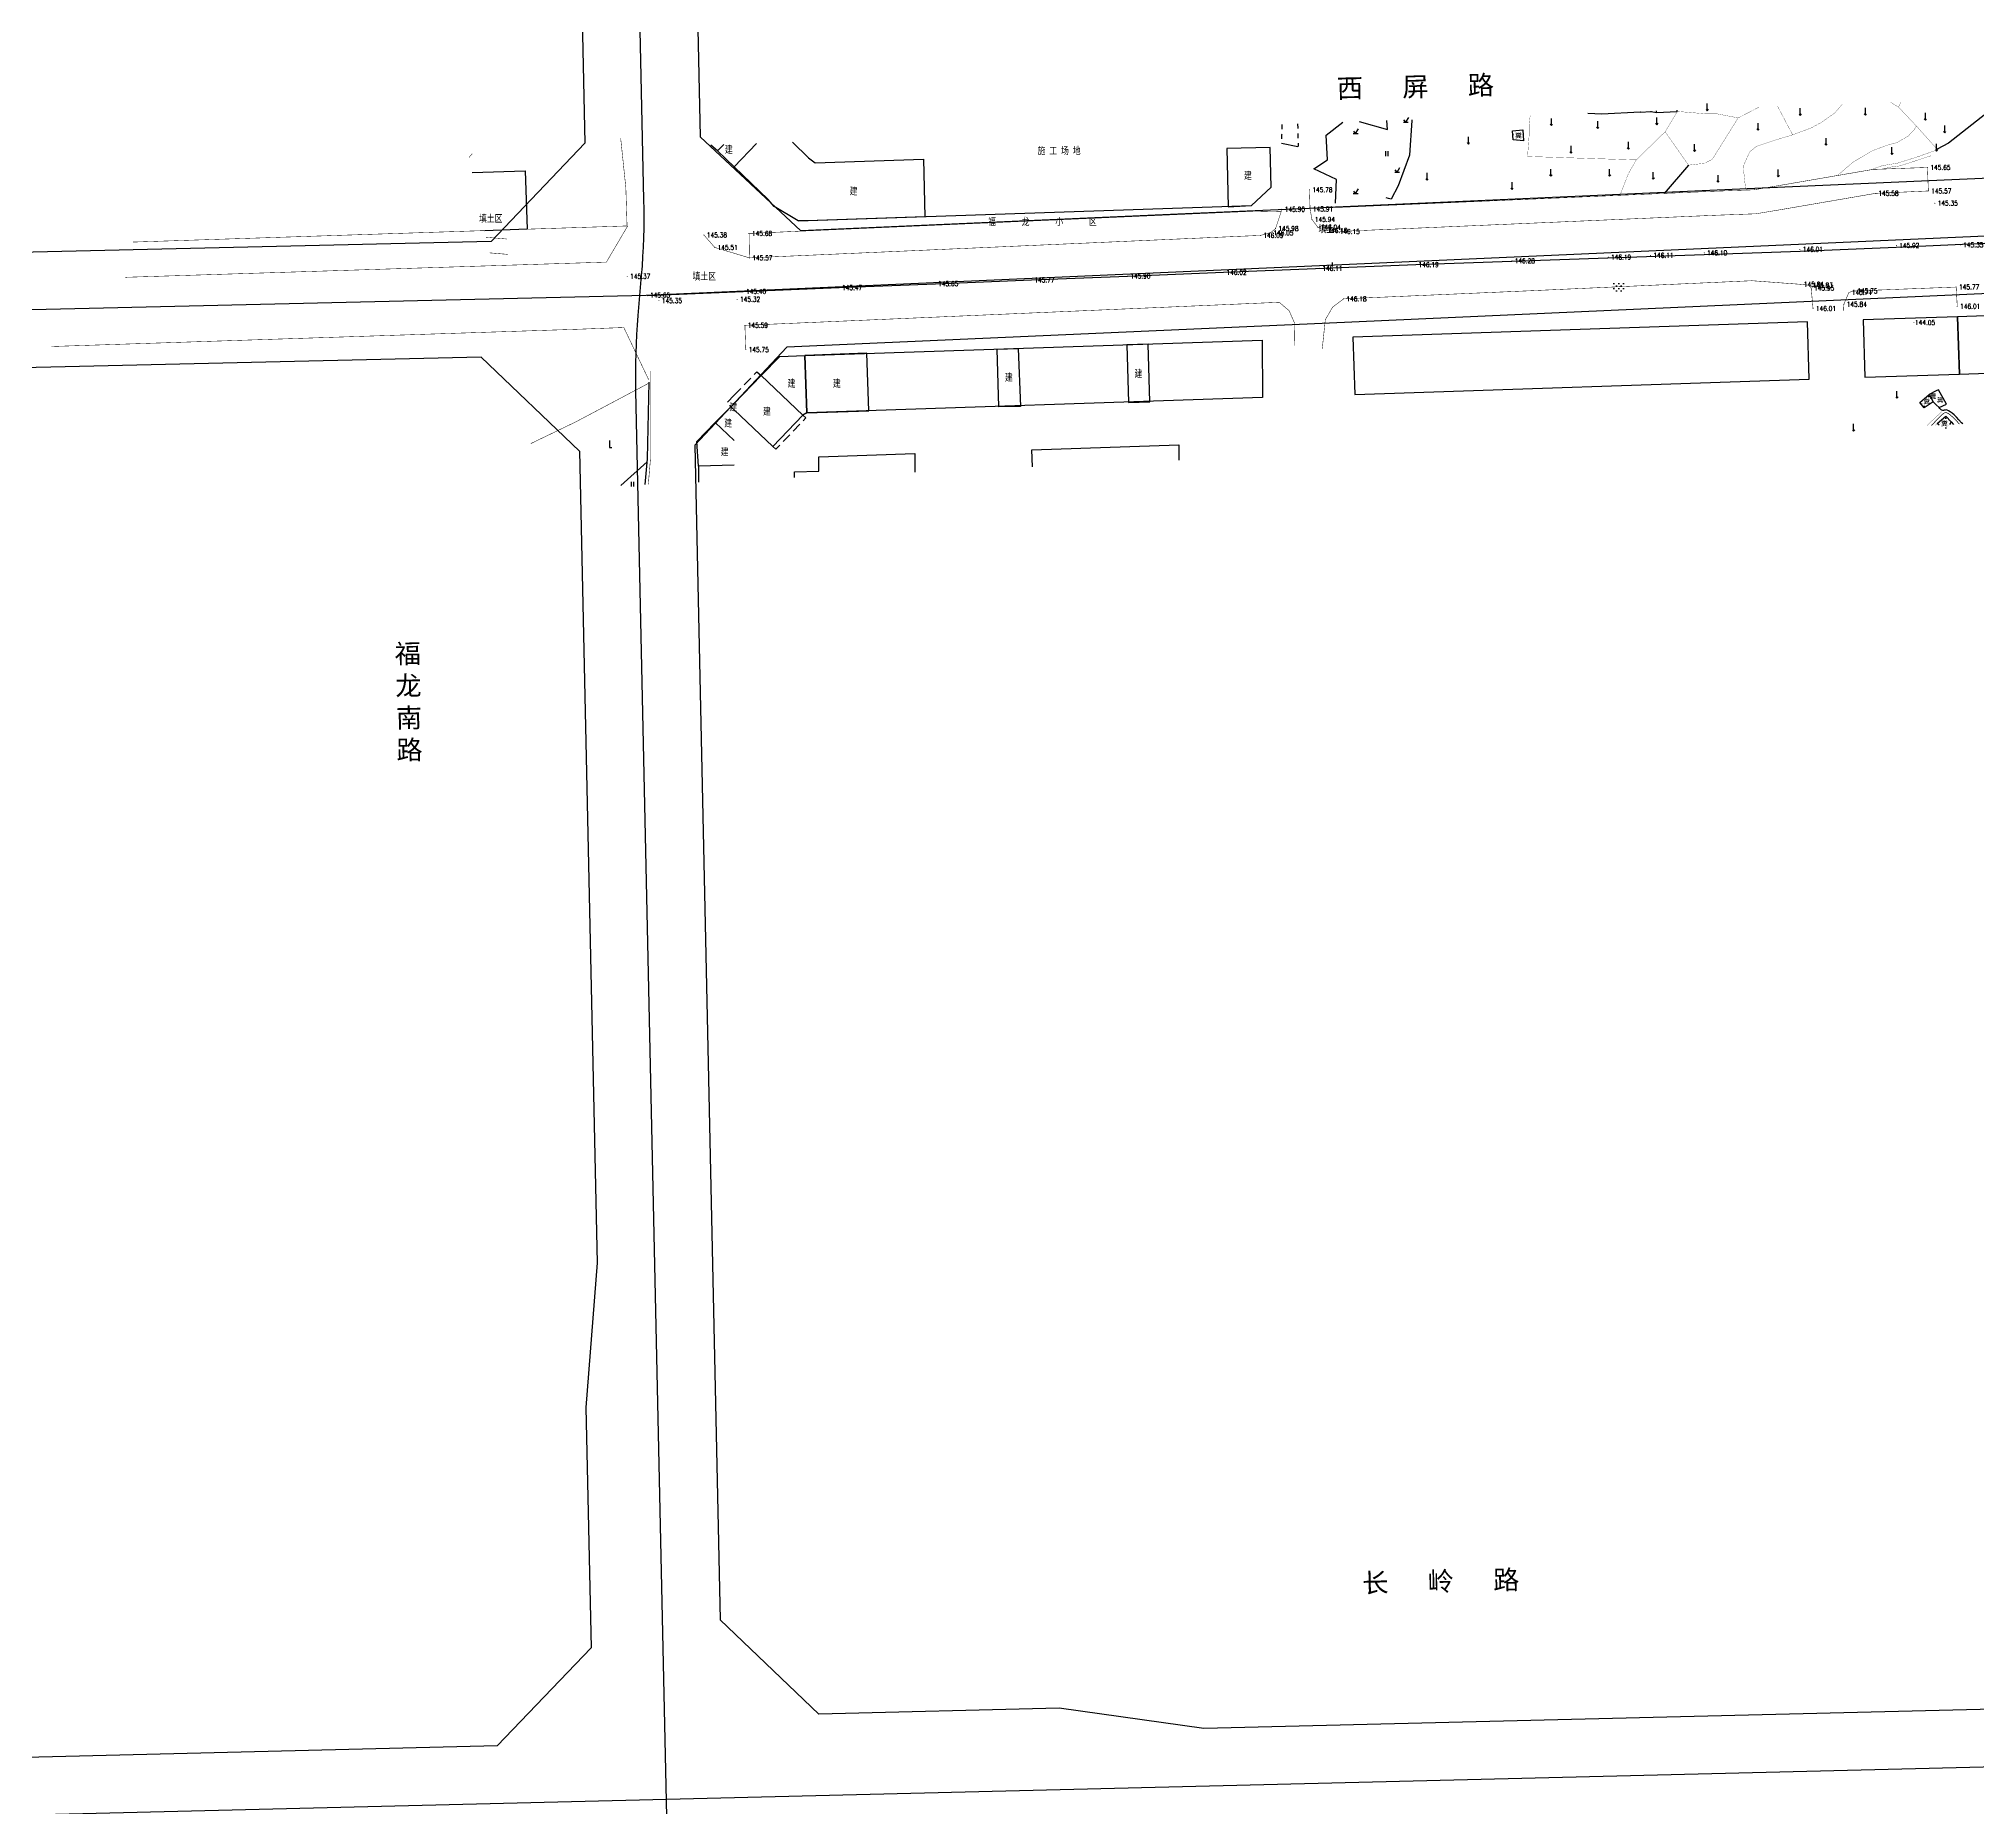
# Model space of a CAD drawing. Extents: x 529262 to 576451, y 2694391 to 2717535.
# Drawn here: x 565970.4 to 566373.6, y 2709066.7 to 2709434.5 of the extents above; entities that cross this region are included whole.
import ezdxf
from ezdxf.enums import TextEntityAlignment as Align
from ezdxf.xclip import XClip

# ---------------------------------------------------------------- set-up
doc = ezdxf.new("R2010")
doc.units = 0
doc.header["$XCLIPFRAME"] = 0
for name, pattern in [('X2', [10, 8, -2]), ('X5', [3, 2, -1]), ('X6', [2, 1, -1])]:
    doc.linetypes.add(name, pattern=pattern)
for name, color, linetype in [('DLDW', 8, 'Continuous'), ('DLSS', 4, 'Continuous'), ('DMTZ', 8, 'Continuous'), ('GCD', 8, 'Continuous'), ('JMD', 8, 'Continuous'), ('PP-COM', 7, 'Continuous'), ('RD-中线', 40, 'Continuous'), ('RD-红线', 7, 'Continuous'), ('RD-路名', 7, 'Continuous'), ('ZBTZ', 8, 'Continuous'), ('ZJ', 7, 'Continuous'), ('污水管径标注_W10-', 202, 'Continuous')]:
    doc.layers.add(name, color=color, linetype=linetype)
doc.layers.add('SXSS', color=5, linetype='Continuous', lineweight=0)
doc.styles.add('HZ', font='rs.shx', dxfattribs={"width": 0.8, "bigfont": 'hztxt.shx'})
doc.styles.add('宋体', font='', dxfattribs={"width": 0.75})
doc.styles.add('黑体', font='simhei.ttf')
doc.styles.get('宋体').set_extended_font_data('SimSun')
doc.linetypes.add('10421', pattern='A,2,[150,AAA.SHX,S=0.5,R=0,X=0,Y=0.5],1e-11', length=2)
doc.linetypes.add('1161', pattern='A,0,[149,AAA.SHX,S=0.15,R=0,X=0,Y=0],-1.6', length=1.6)
pattern_1 = [(0, (114.99765, 2.56804), (0.5, 0.5), [0, -1]), (0, (115.49765, 3.06804), (0.5, 0.5), [0, -1])]

# ---------------------------------------------------------------- blocks, each defined once
blk = doc.blocks.new('A$C19FD0107')
at = {"layer": 'RD-中线', "color": 8, "linetype": 'Continuous', "flags": 128}
for points in [[(-4888.51, 14283.61), (-4903.42, 14970.56, -0.026268), (-4902.93, 14986.3), (-4902.23, 14994.64, 0.026268), (-4901.75, 15010.38), (-4907.67, 15283.2)], [(-4490.73, 14139.44, 0), (-4490.29, 14139.42)], [(-3818.25, 14086.17, 0), (-3817.74, 14086.17)]]:
    blk.add_lwpolyline(points, format="xyb", dxfattribs=at)
for points in [[(-4572.92, 15005.07), (-4761.23, 14996.67), (-4901.32, 14990.5), (-5275.64, 14981.73)], [(-4566.71, 14685.78), (-4897.06, 14677.67), (-5269.82, 14668.53)]]:
    blk.add_lwpolyline(points, dxfattribs=at)
at = {"layer": 'RD-红线', "color": 8, "linetype": 'Continuous', "flags": 128}
for points in [[(-4918.59, 15233.25), (-4918.48, 15228.39), (-4914.01, 15022.17)], [(-4894.58, 15233.27), (-4894.48, 15228.67), (-4890.03, 15023.47)], [(-4607.57, 15015.54), (-4669.14, 15012.79)], [(-4669.14, 15012.79), (-4759.43, 15008.76)], [(-4759.43, 15008.76), (-4761.76, 15008.66), (-4789.12, 15007.45), (-4869.15, 15003.93)], [(-4933.53, 15001.74), (-5240.23, 14994.56), (-5243.23, 14994.49)], [(-4608.12, 14991.49), (-4760.69, 14984.68), (-4872.06, 14979.77)], [(-4935.61, 14977.69), (-5240.08, 14970.56), (-5243.08, 14970.49)], [(-4815.4, 14696.68), (-4865.38, 14695.46)], [(-4785.28, 14692.42), (-4815.4, 14696.68)], [(-4606.82, 14696.8), (-4785.28, 14692.42)]]:
    blk.add_lwpolyline(points, dxfattribs=at)
at = {"layer": 'RD-红线', "color": 8}
for points in [[(-4890.03, 15023.47), (-4869.15, 15003.93, 0.420772)], [(-4933.53, 15001.74), (-4914.01, 15022.17, 0.413709)], [(-4872.06, 14979.77), (-4891.17, 14959.36, 0.407685)], [(-4915.15, 14958.13), (-4935.61, 14977.69, 0.414718)], [(-4885.87, 14715.02), (-4865.38, 14695.46, 0.415044)], [(-4932.25, 14688.81), (-4912.75, 14709.24, 0.413385)]]:
    blk.add_lwpolyline(points, format="xyb", dxfattribs=at)
for points in [[(-4915.15, 14958.13), (-4911.48, 14789.29)], [(-4891.17, 14959.36), (-4885.87, 14715.02)], [(-4911.48, 14789.29), (-4913.83, 14759.23)], [(-4913.83, 14759.23), (-4912.75, 14709.24)], [(-4932.25, 14688.81), (-5237.88, 14681.32)]]:
    blk.add_lwpolyline(points, dxfattribs=at)
blk = doc.blocks.new('GC200')
at = {"linetype": 'Continuous', "const_width": 0.2, "flags": 128}
blk.add_lwpolyline([(-0.1, 0, 1), (0.1, 0, 1)], format="xyb", close=True, dxfattribs=at)
blk = doc.blocks.new('gc121')
at = {"color": 8}
for p, q in [((-0.5, -1), (-0.5, 1)), ((0.5, -1), (0.5, 1))]:
    blk.add_line(p, q, dxfattribs=at)
blk = doc.blocks.new('gc205')
for p, q in [((0, 3), (0, 0)), ((0, 0), (1, 0))]:
    blk.add_line(p, q)
blk = doc.blocks.new('gc123')
at = {"color": 8}
for p, q in [((-1, 0), (1, 0)), ((0, 0), (-0.8, 1)), ((0, 0), (1.2, 2))]:
    blk.add_line(p, q, dxfattribs=at)
blk = doc.blocks.new('gc120')
at = {"color": 8}
for p, q in [((-0.5, 0.6), (0, 0)), ((0, 0), (0, 3)), ((0, 0), (0.5, 0.6))]:
    blk.add_line(p, q, dxfattribs=at)

msp = doc.modelspace()

# ---------------------------------------------------------------- hatches: boundary and pattern name
at = {"layer": 'DLDW', "linetype": 'Continuous'}
h = msp.add_hatch(dxfattribs=at)
h.set_pattern_fill('1061', color=252, scale=0.5, style=0)
h.set_pattern_definition(pattern_1)
h.paths.add_polyline_path([(566279.197, 2709413.277), (566277.051, 2709413.476), (566276.911, 2709415.353), (566279.028, 2709415.57)])
h = msp.add_hatch(dxfattribs=at)
h.set_pattern_fill('1061', color=252, scale=0.5, style=0)
h.set_pattern_definition(pattern_1)
h.paths.add_polyline_path([(566297.993, 2709381.6), (566300.237, 2709381.626), (566300.043, 2709383.914), (566297.617, 2709383.532)])
h = msp.add_hatch(dxfattribs=at)
h.set_pattern_fill('1061', color=252, scale=0.5, style=0)
h.set_pattern_definition(pattern_1)
h.paths.add_polyline_path([(566364.385, 2709358.961), (566362.508, 2709357.717), (566361.64, 2709358.812), (566363.537, 2709360.519)])
h = msp.add_hatch(dxfattribs=at)
h.set_pattern_fill('1061', color=252, scale=0.5, style=0)
h.set_pattern_definition(pattern_1)
h.paths.add_polyline_path([(566367.025, 2709356.007), (566368.122, 2709354.783), (566367.087, 2709353.085), (566365.235, 2709354.445)])

# ---------------------------------------------------------------- linework, layer by layer
at = {"color": 8, "linetype": 'Continuous', "elevation": 145.382, "flags": 128}
msp.add_lwpolyline([(566128.296, 2709396.592), (566222.638, 2709399.794)], dxfattribs=at)
at = {"layer": 'DLDW', "color": 252, "linetype": 'Continuous', "flags": 128}
for points, elevation in [([(566303.396, 2709419.363), (566303.427, 2709419.249), (566305.742, 2709419.347), (566305.736, 2709419.447)], 146.709), ([(566364.998, 2709361.245), (566363.537, 2709360.519), (566364.385, 2709358.961), (566364.998, 2709358.375)], 144.433), ([(566364.998, 2709358.375), (566365.613, 2709357.788), (566367.173, 2709358.467), (566365.48, 2709361.485), (566364.998, 2709361.245)], 144.433), ([(566365.649, 2709354.141), (566365.235, 2709354.445), (566367.025, 2709356.007), (566368.122, 2709354.783), (566367.791, 2709354.239)], 144.282)]:
    msp.add_lwpolyline(points, dxfattribs=dict(at, elevation=elevation))
for points, elevation in [([(566279.197, 2709413.277), (566277.051, 2709413.476), (566276.911, 2709415.353), (566279.028, 2709415.57)], 147.06), ([(566364.385, 2709358.961), (566362.508, 2709357.717), (566361.64, 2709358.812), (566363.537, 2709360.519)], 144.433)]:
    msp.add_lwpolyline(points, close=True, dxfattribs=dict(at, elevation=elevation))
at = {"layer": 'DLSS', "linetype": 'X6', "flags": 128}
for points in [[(566228.953, 2709416.667, -0.000594), (566228.823, 2709412.767)], [(566228.953, 2709416.667, -0.000594), (566228.823, 2709412.767)], [(566232.202, 2709416.784, 0.0002708), (566232.304, 2709412.048)], [(566232.202, 2709416.784, 0.0002708), (566232.304, 2709412.048)]]:
    msp.add_lwpolyline(points, format="xyb", dxfattribs=at)
at = {"layer": 'DLSS', "linetype": 'X2', "const_width": 0.1}
for points in [[(566092.726, 2709395.69), (566092.481, 2709403.489), (566091.406, 2709413.804)], [(566067.668, 2709392.84), (566063.424, 2709393.194)], [(566097.155, 2709341.801), (566097.597, 2709347.055), (566097.607, 2709365.367)]]:
    msp.add_lwpolyline(points, dxfattribs=at)
at = {"layer": 'DLSS', "linetype": 'Continuous', "const_width": 0.1}
for points in [[(566060.525, 2709410.567), (566059.846, 2709409.778)], [(566067.868, 2709389.645), (566064.122, 2709389.958)]]:
    msp.add_lwpolyline(points, dxfattribs=at)
at = {"layer": 'DLSS', "linetype": 'Continuous', "flags": 128}
msp.add_lwpolyline([(566234.662, 2709403.067, 0.1, 0.1, 0), (566234.789, 2709399.075, 0.1, 0.1, 0), (566235.189, 2709396.907, 0.1, 0.1, 0), (566236.414, 2709395.271, 0.1, 0.1, 0), (566237.799, 2709394.619, 0.1, 0.1, 0), (566240.361, 2709394.381, 0.1, 0.1, 0), (566318.486, 2709397.749, 0.1, 0.1, 0), (566327.552, 2709398.084, 0.1, 0.1, 0), (566332.205, 2709398.858, 0.1, 0.1, 0), (566352.405, 2709402.329, 0.1, 0.1, 0), (566363.397, 2709402.831, 0.1, 0.1, 0), (566363.2, 2709407.716, 0, 0, 0)], format="xyseb", dxfattribs=at)
at = {"layer": 'DLSS', "linetype": 'Continuous', "const_width": 0.1, "flags": 128}
for points in [[(566235.118, 2709399.161), (566237.659, 2709399.328), (566238.86, 2709399.353), (566240.485, 2709399.391), (566318.286, 2709402.745), (566327.047, 2709403.069), (566331.371, 2709403.788), (566351.865, 2709407.31), (566363.2, 2709407.716)], [(566092.872, 2709395.559), (566088.435, 2709388.033), (565988.374, 2709384.869)], [(566092.872, 2709395.559), (565990.003, 2709392.198)], [(566097.221, 2709363.588), (566092.057, 2709374.427), (566082.934, 2709374.083), (565972.983, 2709370.477)]]:
    msp.add_lwpolyline(points, dxfattribs=at)
for points, elevation in [([(566228.778, 2709398.515), (566223.461, 2709398.629), (566117.917, 2709393.987)], 24.628), ([(566228.945, 2709399.017), (566227.612, 2709395.006), (566226.554, 2709394.115), (566224.478, 2709393.587), (566118.14, 2709388.91)], 24.628), ([(566118.114, 2709393.993), (566118.19, 2709388.91), (566110.961, 2709391.089), (566108.722, 2709393.67)], 24.628), ([(566339.403, 2709378.383), (566339.023, 2709382.615), (566338.733, 2709383.208), (566336.883, 2709383.405), (566326.696, 2709384.161), (566281.611, 2709382.118), (566241.754, 2709380.389), (566239.497, 2709378.682), (566237.961, 2709376.057), (566237.331, 2709370.021)], 24.628), ([(566369.404, 2709378.841), (566369.182, 2709382.845), (566348.032, 2709382.025), (566346.883, 2709381.743), (566345.8, 2709379.253), (566345.782, 2709377.955)], 24.628), ([(566231.491, 2709370.666), (566231.557, 2709375.358), (566230.433, 2709377.935), (566228.373, 2709379.674), (566117.192, 2709374.882)], 146.184), ([(566117.242, 2709374.882), (566117.424, 2709369.819)], 24.628)]:
    msp.add_lwpolyline(points, dxfattribs=dict(at, elevation=elevation))
at = {"layer": 'DMTZ', "linetype": '10421'}
msp.add_line((566091.432, 2709341.538), (566096.922, 2709346.459), dxfattribs=at)
at = {"layer": 'DMTZ', "linetype": '10421', "elevation": 144.199, "flags": 128}
msp.add_lwpolyline([(566379.548, 2709422.12), (566378.491, 2709421.47), (566375.365, 2709418.897), (566367.585, 2709412.748)], dxfattribs=at)
at = {"layer": 'DMTZ', "linetype": '10421', "flags": 128}
msp.add_lwpolyline([(566367.585, 2709412.748), (566365.197, 2709411.536)], dxfattribs=at)
at = {"layer": 'DMTZ', "linetype": '10421'}
for points in [[(566313.51, 2709408.195), (566308.43, 2709402.32)], [(566096.528, 2709341.773), (566096.975, 2709347.088), (566097.328, 2709363.038)]]:
    msp.add_lwpolyline(points, dxfattribs=at)
at = {"layer": 'JMD', "linetype": 'Continuous', "flags": 128}
for points in [[(566112.847, 2709412.462), (566111.578, 2709411.141), (566110.189, 2709412.366)], [(566114.998, 2709407.895), (566114.981, 2709407.878), (566111.578, 2709411.141), (566112.847, 2709412.462)], [(566114.998, 2709345.796), (566107.58, 2709345.584), (566107.23, 2709350.699), (566111.033, 2709354.648), (566114.998, 2709350.905)], [(566114.998, 2709345.796), (566107.58, 2709345.584), (566107.565, 2709342.28)]]:
    msp.add_lwpolyline(points, dxfattribs=at)
for points, elevation in [([(566127.113, 2709412.979), (566130.473, 2709409.718), (566131.833, 2709408.646), (566154.411, 2709409.443), (566154.683, 2709397.471), (566132.255, 2709396.679), (566128.296, 2709396.592), (566123.323, 2709399.609), (566122.097, 2709401.055), (566114.981, 2709407.878), (566119.641, 2709412.708)], 145.382), ([(566130.148, 2709356.649), (566129.319, 2709356.181), (566120.604, 2709364.42), (566124.495, 2709368.402), (566129.702, 2709368.597)], 145.693), ([(566114.998, 2709358.639), (566120.604, 2709364.42), (566129.319, 2709356.181), (566123.072, 2709349.698), (566114.998, 2709357.301)], 145.559), ([(566114.998, 2709358.639), (566114.32, 2709357.939), (566114.998, 2709357.301)], 145.559), ([(566114.998, 2709350.905), (566111.033, 2709354.648), (566114.32, 2709357.939), (566114.32, 2709357.939)], 147.503), ([(566127.593, 2709343.2), (566127.589, 2709344.394), (566132.622, 2709344.58), (566132.603, 2709347.534), (566152.578, 2709348.222), (566152.589, 2709344.349)], 146.2), ([(566177.057, 2709345.474), (566176.94, 2709348.98), (566207.497, 2709349.997), (566207.503, 2709346.873)], 146.935), ([(566177.057, 2709345.474), (566176.94, 2709348.98), (566207.497, 2709349.997), (566207.503, 2709346.873)], 146.935)]:
    msp.add_lwpolyline(points, dxfattribs=dict(at, elevation=elevation))
for points, elevation in [([(566217.78, 2709399.547), (566222.638, 2709399.794), (566226.669, 2709403.65), (566226.476, 2709411.862), (566217.495, 2709411.651)], 146.38), ([(566217.78, 2709399.547), (566222.638, 2709399.794), (566226.669, 2709403.65), (566226.476, 2709411.862), (566217.495, 2709411.651)], 146.38), ([(566243.694, 2709372.426), (566244.097, 2709360.496), (566338.631, 2709363.688), (566338.228, 2709375.618)], 145.693), ([(566349.809, 2709376.008), (566350.212, 2709364.079), (566369.883, 2709364.743), (566369.48, 2709376.673)], 145.693), ([(566369.48, 2709376.673), (566369.883, 2709364.743), (566389.555, 2709365.407), (566389.152, 2709377.337)], 145.693), ([(566129.702, 2709368.597), (566224.801, 2709371.788), (566224.925, 2709359.849), (566130.148, 2709356.649)], 145.693), ([(566197.058, 2709358.833), (566201.486, 2709358.957), (566201.116, 2709370.989), (566196.688, 2709370.852)], 146.536), ([(566197.058, 2709358.833), (566201.486, 2709358.957), (566201.116, 2709370.989), (566196.688, 2709370.852)], 146.536), ([(566143.014, 2709357.129), (566142.597, 2709369.078), (566129.702, 2709368.597), (566130.148, 2709356.649)], 145.693), ([(566174.547, 2709358.03), (566170.055, 2709357.957), (566169.709, 2709369.901), (566174.095, 2709370.082)], 145.996)]:
    msp.add_lwpolyline(points, close=True, dxfattribs=dict(at, elevation=elevation))
at = {"layer": 'JMD', "linetype": 'Continuous'}
for points in [[(566060.522, 2709406.645), (566071.562, 2709407.01), (566071.964, 2709394.859), (566063.128, 2709394.567)], [(566114.998, 2709407.863), (566114.981, 2709407.878), (566114.998, 2709407.895)]]:
    msp.add_lwpolyline(points, dxfattribs=at)
at = {"layer": 'JMD', "linetype": 'X5', "flags": 128}
for points, elevation in [([(566114.998, 2709360.323), (566119.743, 2709365.216), (566120.604, 2709364.42)], -849.585), ([(566114.998, 2709360.323), (566113.477, 2709358.756), (566114.32, 2709357.939)], -849.585), ([(566123.072, 2709349.698), (566123.663, 2709349.129), (566129.923, 2709355.626), (566129.319, 2709356.181)], -848.6)]:
    msp.add_lwpolyline(points, dxfattribs=dict(at, elevation=elevation))
at = {"layer": 'SXSS', "color": 8, "linetype": 'Continuous', "const_width": 0.15, "flags": 128}
for points in [[(566364.998, 2709355.051), (566364.743, 2709354.78), (566364.481, 2709354.511), (566364.211, 2709354.245), (566364.024, 2709354.066)], [(566369.86, 2709354.334), (566369.717, 2709354.492), (566369.499, 2709354.729), (566369.29, 2709354.952), (566369.089, 2709355.161), (566368.897, 2709355.356), (566368.714, 2709355.538), (566368.541, 2709355.705), (566368.379, 2709355.858), (566368.229, 2709355.996), (566368.091, 2709356.119), (566367.965, 2709356.228), (566367.85, 2709356.322), (566367.747, 2709356.401), (566367.656, 2709356.465), (566367.571, 2709356.519), (566367.487, 2709356.566), (566367.404, 2709356.608), (566367.322, 2709356.644), (566367.241, 2709356.673), (566367.161, 2709356.697), (566367.082, 2709356.714), (566367.005, 2709356.725), (566366.923, 2709356.724), (566366.832, 2709356.703), (566366.731, 2709356.663), (566366.622, 2709356.603), (566366.504, 2709356.524), (566366.376, 2709356.426), (566366.239, 2709356.309), (566366.093, 2709356.172), (566365.944, 2709356.027), (566365.799, 2709355.883), (566365.657, 2709355.74), (566365.518, 2709355.599), (566365.383, 2709355.46), (566365.251, 2709355.322), (566365.123, 2709355.186), (566364.998, 2709355.051)]]:
    msp.add_lwpolyline(points, dxfattribs=at)
at = {"layer": 'ZBTZ', "linetype": '1161', "flags": 128}
for points, elevation in [([(566303.412, 2709419.305), (566303.427, 2709419.249), (566295.505, 2709418.787), (566292.582, 2709418.971)], 146.68), ([(566305.742, 2709419.347), (566306.864, 2709419.179), (566306.882, 2709419.489)], 146.709), ([(566306.864, 2709419.179), (566311.175, 2709419.373), (566311.131, 2709419.643)], 146.709), ([(566245.029, 2709417.249), (566250.873, 2709415.586), (566250.774, 2709417.457)], 147.794), ([(566255.958, 2709417.645), (566255.99, 2709417.474), (566255.495, 2709410.297), (566253.114, 2709403.909), (566251.642, 2709401.128), (566251.088, 2709401.267), (566250.643, 2709401.406)], 147.06)]:
    msp.add_lwpolyline(points, dxfattribs=dict(at, elevation=elevation))
at = {"layer": 'ZBTZ', "linetype": 'Continuous', "const_width": 0.05, "flags": 128}
for points, elevation in [([(566299.282, 2709401.926), (566299.304, 2709402.076), (566300.999, 2709406.423), (566302.637, 2709409.28), (566308.643, 2709415.139), (566311.175, 2709419.373), (566308.643, 2709415.139), (566313.51, 2709408.195)], 146.745), ([(566325.396, 2709403.008), (566325.394, 2709403.14), (566324.96, 2709407.151), (566325.044, 2709408.339), (566326.262, 2709410.999), (566327.647, 2709412.106), (566331.612, 2709413.424), (566334.006, 2709414.151), (566335.108, 2709414.489), (566339.028, 2709415.936), (566341.147, 2709417.091), (566343.913, 2709419.044), (566345.511, 2709420.888)], 146.19), ([(566335.155, 2709414.506), (566332.061, 2709420.401)], 146.19), ([(566357.651, 2709421.327), (566357.187, 2709420.258)], 144.199), ([(566280.616, 2709418.538), (566280.561, 2709418.414), (566280.358, 2709416.539), (566280.389, 2709414.867), (566280.032, 2709410.001)], 146.68), ([(566344.448, 2709406.035), (566345.137, 2709406.595), (566346.364, 2709407.665), (566347.692, 2709408.783), (566351.703, 2709411.18), (566355.048, 2709412.42), (566356.823, 2709412.88), (566359.157, 2709414.198), (566360.494, 2709415.625), (566360.89, 2709416.347)], 145.819), ([(566351.363, 2709407.223), (566353.811, 2709408.093), (566356.978, 2709408.61), (566361.425, 2709410.021), (566364.998, 2709411.307)], 145.546), ([(566302.637, 2709409.28), (566280.032, 2709410.001)], 146.745), ([(566363.095, 2709354.023), (566364.998, 2709355.822)], 144.952), ([(566364.998, 2709355.822), (566366.19, 2709356.948)], 144.952)]:
    msp.add_lwpolyline(points, dxfattribs=dict(at, elevation=elevation))
for points in [[(566323.839, 2709418.027), (566319.341, 2709418.887), (566317.361, 2709418.849), (566311.175, 2709419.373)], [(566328.175, 2709420.26), (566323.839, 2709418.027), (566318.454, 2709409.419), (566316.847, 2709408.58), (566313.51, 2709408.195)], [(566364.998, 2709411.758), (566360.89, 2709416.347), (566357.187, 2709420.258), (566355.579, 2709421.252)], [(566364.998, 2709411.758), (566365.197, 2709411.536), (566364.998, 2709411.307)], [(566353.86, 2709407.381), (566355.49, 2709407.782), (566357.374, 2709408.029), (566359.223, 2709408.605), (566363.932, 2709410.142)], [(566364.855, 2709354.104), (566364.998, 2709354.232)], [(566364.998, 2709354.232), (566365.235, 2709354.445)]]:
    msp.add_lwpolyline(points, dxfattribs=at)
at = {"layer": 'ZBTZ', "linetype": '1161', "flags": 128}
for points in [[(566240.055, 2709400.302), (566240.266, 2709405.193), (566235.577, 2709407.463), (566238.418, 2709409.328), (566238.145, 2709414.466), (566241.584, 2709417.124)], [(566228.823, 2709412.767), (566232.254, 2709412.048)], [(566228.823, 2709412.767), (566232.254, 2709412.048)], [(566239.564, 2709387.271), (566239.472, 2709387.295), (566239.487, 2709387.919)], [(566368.122, 2709354.783), (566368.621, 2709354.277)]]:
    msp.add_lwpolyline(points, dxfattribs=at)
at = {"layer": 'ZBTZ', "linetype": 'Continuous', "const_width": 0.1}
msp.add_lwpolyline([(566097.324, 2709362.885), (566082.077, 2709354.806), (566072.683, 2709350.276)], dxfattribs=at)
at = {"layer": 'ZBTZ', "linetype": 'Continuous', "elevation": 143.746, "flags": 128}
msp.add_lwpolyline([(566370.534, 2709354.365), (566370.277, 2709354.637), (566369.74, 2709355.218), (566369.221, 2709355.767), (566368.747, 2709356.233), (566368.32, 2709356.615), (566367.939, 2709356.913), (566367.605, 2709357.127), (566367.317, 2709357.257), (566367.075, 2709357.304), (566366.879, 2709357.266), (566366.709, 2709357.205), (566366.542, 2709357.179), (566366.378, 2709357.19), (566366.218, 2709357.237), (566366.062, 2709357.321), (566365.909, 2709357.44), (566365.759, 2709357.596), (566365.613, 2709357.788)], dxfattribs=at)
at = {"layer": '污水管径标注_W10-'}
msp.add_lwpolyline([(566096.905, 2709381.109), (566116.889, 2709381.912), (566136.872, 2709382.716), (566156.856, 2709383.519), (566176.841, 2709384.323), (566196.824, 2709385.118), (566216.808, 2709385.914), (566256.775, 2709387.505), (566276.765, 2709388.197), (566296.753, 2709388.89), (566316.741, 2709389.582), (566336.728, 2709390.274), (566356.709, 2709391.162), (566376.689, 2709392.049)], dxfattribs=at)

# ---------------------------------------------------------------- block references
at = {"layer": 'GCD', "linetype": 'Continuous'}
ref = msp.add_blockref('GC200', (566363.2, 2709407.716, 145.651), dxfattribs=dict(at, xscale=0.5, yscale=0.5, zscale=0.5))
ref.add_attrib('height', '145.65', dxfattribs={"linetype": 'Continuous', "height": 1, "style": 'HZ', "width": 0.8}).set_placement((566363.8, 2709407.716, 145.651), align=Align.MIDDLE_LEFT)
ref = msp.add_blockref('GC200', (566234.662, 2709403.067, 145.779), dxfattribs=dict(at, xscale=0.5, yscale=0.5, zscale=0.5))
ref.add_attrib('height', '145.78', dxfattribs={"linetype": 'Continuous', "height": 1, "style": 'HZ', "width": 0.8}).set_placement((566235.262, 2709403.067, 145.779), align=Align.MIDDLE_LEFT)
ref = msp.add_blockref('GC200', (566352.405, 2709402.329, 145.578), dxfattribs=dict(at, xscale=0.5, yscale=0.5, zscale=0.5))
ref.add_attrib('height', '145.58', dxfattribs={"linetype": 'Continuous', "height": 1, "style": 'HZ', "width": 0.8}).set_placement((566353.005, 2709402.329, 145.578), align=Align.MIDDLE_LEFT)
ref = msp.add_blockref('GC200', (566363.397, 2709402.831, 145.567), dxfattribs=dict(at, xscale=0.5, yscale=0.5, zscale=0.5))
ref.add_attrib('height', '145.57', dxfattribs={"linetype": 'Continuous', "height": 1, "style": 'HZ', "width": 0.8}).set_placement((566363.997, 2709402.831, 145.567), align=Align.MIDDLE_LEFT)
ref = msp.add_blockref('GC200', (566228.945, 2709399.017, 145.903), dxfattribs=dict(at, xscale=0.5, yscale=0.5, zscale=0.5))
ref.add_attrib('height', '145.90', dxfattribs={"linetype": 'Continuous', "height": 1, "style": 'HZ', "width": 0.8}).set_placement((566229.545, 2709399.017, 145.903), align=Align.MIDDLE_LEFT)
ref = msp.add_blockref('GC200', (566234.789, 2709399.075, 145.91), dxfattribs=dict(at, xscale=0.5, yscale=0.5, zscale=0.5))
ref.add_attrib('height', '145.91', dxfattribs={"linetype": 'Continuous', "height": 1, "style": 'HZ', "width": 0.8}).set_placement((566235.389, 2709399.075, 145.91), align=Align.MIDDLE_LEFT)
ref = msp.add_blockref('GC200', (566364.738, 2709400.283, 145.354), dxfattribs=dict(at, xscale=0.5, yscale=0.5, zscale=0.5))
ref.add_attrib('height', '145.35', dxfattribs={"linetype": 'Continuous', "height": 1, "style": 'HZ', "width": 0.8}).set_placement((566365.338, 2709400.283, 145.354), align=Align.MIDDLE_LEFT)
ref = msp.add_blockref('GC200', (566226.554, 2709394.115, 146.053), dxfattribs=dict(at, xscale=0.5, yscale=0.5, zscale=0.5))
ref.add_attrib('height', '146.05', dxfattribs={"linetype": 'Continuous', "height": 1, "style": 'HZ', "width": 0.8}).set_placement((566227.154, 2709394.115, 146.053), align=Align.MIDDLE_LEFT)
ref = msp.add_blockref('GC200', (566227.612, 2709395.006, 145.981), dxfattribs=dict(at, xscale=0.5, yscale=0.5, zscale=0.5))
ref.add_attrib('height', '145.98', dxfattribs={"linetype": 'Continuous', "height": 1, "style": 'HZ', "width": 0.8}).set_placement((566228.212, 2709395.006, 145.981), align=Align.MIDDLE_LEFT)
ref = msp.add_blockref('GC200', (566235.189, 2709396.907, 145.941), dxfattribs=dict(at, xscale=0.5, yscale=0.5, zscale=0.5))
ref.add_attrib('height', '145.94', dxfattribs={"linetype": 'Continuous', "height": 1, "style": 'HZ', "width": 0.8}).set_placement((566235.789, 2709396.907, 145.941), align=Align.MIDDLE_LEFT)
ref = msp.add_blockref('GC200', (566236.414, 2709395.271, 146.043), dxfattribs=dict(at, xscale=0.5, yscale=0.5, zscale=0.5))
ref.add_attrib('height', '146.04', dxfattribs={"linetype": 'Continuous', "height": 1, "style": 'HZ', "width": 0.8}).set_placement((566237.014, 2709395.271, 146.043), align=Align.MIDDLE_LEFT)
ref = msp.add_blockref('GC200', (566237.799, 2709394.619, 146.101), dxfattribs=dict(at, xscale=0.5, yscale=0.5, zscale=0.5))
ref.add_attrib('height', '146.10', dxfattribs={"linetype": 'Continuous', "height": 1, "style": 'HZ', "width": 0.8}).set_placement((566238.399, 2709394.619, 146.101), align=Align.MIDDLE_LEFT)
ref = msp.add_blockref('GC200', (566240.361, 2709394.381, 146.148), dxfattribs=dict(at, xscale=0.5, yscale=0.5, zscale=0.5))
ref.add_attrib('height', '146.15', dxfattribs={"linetype": 'Continuous', "height": 1, "style": 'HZ', "width": 0.8}).set_placement((566240.961, 2709394.381, 146.148), align=Align.MIDDLE_LEFT)
ref = msp.add_blockref('GC200', (566108.722, 2709393.67, 145.383), dxfattribs=dict(at, xscale=0.5, yscale=0.5, zscale=0.5))
ref.add_attrib('height', '145.38', dxfattribs={"linetype": 'Continuous', "height": 1, "style": 'HZ', "width": 0.8}).set_placement((566109.322, 2709393.67, 145.383), align=Align.MIDDLE_LEFT)
ref = msp.add_blockref('GC200', (566110.961, 2709391.089, 145.512), dxfattribs=dict(at, xscale=0.5, yscale=0.5, zscale=0.5))
ref.add_attrib('height', '145.51', dxfattribs={"linetype": 'Continuous', "height": 1, "style": 'HZ', "width": 0.8}).set_placement((566111.561, 2709391.089, 145.512), align=Align.MIDDLE_LEFT)
ref = msp.add_blockref('GC200', (566118.114, 2709393.993, 145.683), dxfattribs=dict(at, xscale=0.5, yscale=0.5, zscale=0.5))
ref.add_attrib('height', '145.68', dxfattribs={"linetype": 'Continuous', "height": 1, "style": 'HZ', "width": 0.8}).set_placement((566118.714, 2709393.993, 145.683), align=Align.MIDDLE_LEFT)
ref = msp.add_blockref('GC200', (566224.478, 2709393.587, 146.087), dxfattribs=dict(at, xscale=0.5, yscale=0.5, zscale=0.5))
ref.add_attrib('height', '146.09', dxfattribs={"linetype": 'Continuous', "height": 1, "style": 'HZ', "width": 0.8}).set_placement((566225.078, 2709393.587, 146.087), align=Align.MIDDLE_LEFT)
ref = msp.add_blockref('GC200', (566336.679, 2709390.68, 146.01), dxfattribs=dict(at, xscale=0.5, yscale=0.5, zscale=0.5))
ref.add_attrib('height', '146.01', dxfattribs={"linetype": 'Continuous', "height": 1, "style": 'HZ', "width": 0.8}).set_placement((566337.279, 2709390.68, 146.01), align=Align.MIDDLE_LEFT)
ref = msp.add_blockref('GC200', (566356.738, 2709391.494, 145.92), dxfattribs=dict(at, xscale=0.5, yscale=0.5, zscale=0.5))
ref.add_attrib('height', '145.92', dxfattribs={"linetype": 'Continuous', "height": 1, "style": 'HZ', "width": 0.8}).set_placement((566357.338, 2709391.494, 145.92), align=Align.MIDDLE_LEFT)
ref = msp.add_blockref('GC200', (566370.052, 2709391.621, 145.353), dxfattribs=dict(at, xscale=0.5, yscale=0.5, zscale=0.5))
ref.add_attrib('height', '145.35', dxfattribs={"linetype": 'Continuous', "height": 1, "style": 'HZ', "width": 0.8}).set_placement((566370.652, 2709391.621, 145.353), align=Align.MIDDLE_LEFT)
ref = msp.add_blockref('GC200', (566118.19, 2709388.91, 145.566), dxfattribs=dict(at, xscale=0.5, yscale=0.5, zscale=0.5))
ref.add_attrib('height', '145.57', dxfattribs={"linetype": 'Continuous', "height": 1, "style": 'HZ', "width": 0.8}).set_placement((566118.79, 2709388.91, 145.566), align=Align.MIDDLE_LEFT)
ref = msp.add_blockref('GC200', (566236.755, 2709386.743, 146.11), dxfattribs=dict(at, xscale=0.5, yscale=0.5, zscale=0.5))
ref.add_attrib('height', '146.11', dxfattribs={"linetype": 'Continuous', "height": 1, "style": 'HZ', "width": 0.8}).set_placement((566237.355, 2709386.743, 146.11), align=Align.MIDDLE_LEFT)
ref = msp.add_blockref('GC200', (566256.749, 2709387.49, 146.19), dxfattribs=dict(at, xscale=0.5, yscale=0.5, zscale=0.5))
ref.add_attrib('height', '146.19', dxfattribs={"linetype": 'Continuous', "height": 1, "style": 'HZ', "width": 0.8}).set_placement((566257.349, 2709387.49, 146.19), align=Align.MIDDLE_LEFT)
ref = msp.add_blockref('GC200', (566276.763, 2709388.294, 146.277), dxfattribs=dict(at, xscale=0.5, yscale=0.5, zscale=0.5))
ref.add_attrib('height', '146.28', dxfattribs={"linetype": 'Continuous', "height": 1, "style": 'HZ', "width": 0.8}).set_placement((566277.363, 2709388.294, 146.277), align=Align.MIDDLE_LEFT)
ref = msp.add_blockref('GC200', (566296.801, 2709389.06, 146.19), dxfattribs=dict(at, xscale=0.5, yscale=0.5, zscale=0.5))
ref.add_attrib('height', '146.19', dxfattribs={"linetype": 'Continuous', "height": 1, "style": 'HZ', "width": 0.8}).set_placement((566297.401, 2709389.06, 146.19), align=Align.MIDDLE_LEFT)
ref = msp.add_blockref('GC200', (566305.606, 2709389.43, 146.11), dxfattribs=dict(at, xscale=0.5, yscale=0.5, zscale=0.5))
ref.add_attrib('height', '146.11', dxfattribs={"linetype": 'Continuous', "height": 1, "style": 'HZ', "width": 0.8}).set_placement((566306.206, 2709389.43, 146.11), align=Align.MIDDLE_LEFT)
ref = msp.add_blockref('GC200', (566316.768, 2709389.961, 146.1), dxfattribs=dict(at, xscale=0.5, yscale=0.5, zscale=0.5))
ref.add_attrib('height', '146.10', dxfattribs={"linetype": 'Continuous', "height": 1, "style": 'HZ', "width": 0.8}).set_placement((566317.368, 2709389.961, 146.1), align=Align.MIDDLE_LEFT)
ref = msp.add_blockref('GC200', (566092.78, 2709385.077, 145.371), dxfattribs=dict(at, xscale=0.5, yscale=0.5, zscale=0.5))
ref.add_attrib('height', '145.37', dxfattribs={"linetype": 'Continuous', "height": 1, "style": 'HZ', "width": 0.8}).set_placement((566093.38, 2709385.077, 145.371), align=Align.MIDDLE_LEFT)
ref = msp.add_blockref('GC200', (566092.78, 2709385.077, 145.371), dxfattribs=dict(at, xscale=0.5, yscale=0.5, zscale=0.5))
ref.add_attrib('height', '145.37', dxfattribs={"linetype": 'Continuous', "height": 1, "style": 'HZ', "width": 0.8}).set_placement((566093.38, 2709385.077, 145.371), align=Align.MIDDLE_LEFT)
ref = msp.add_blockref('GC200', (566136.852, 2709382.712, 145.47), dxfattribs=dict(at, xscale=0.5, yscale=0.5, zscale=0.5))
ref.add_attrib('height', '145.47', dxfattribs={"linetype": 'Continuous', "height": 1, "style": 'HZ', "width": 0.8}).set_placement((566137.452, 2709382.712, 145.47), align=Align.MIDDLE_LEFT)
ref = msp.add_blockref('GC200', (566156.838, 2709383.543, 145.652), dxfattribs=dict(at, xscale=0.5, yscale=0.5, zscale=0.5))
ref.add_attrib('height', '145.65', dxfattribs={"linetype": 'Continuous', "height": 1, "style": 'HZ', "width": 0.8}).set_placement((566157.438, 2709383.543, 145.652), align=Align.MIDDLE_LEFT)
ref = msp.add_blockref('GC200', (566176.852, 2709384.306, 145.77), dxfattribs=dict(at, xscale=0.5, yscale=0.5, zscale=0.5))
ref.add_attrib('height', '145.77', dxfattribs={"linetype": 'Continuous', "height": 1, "style": 'HZ', "width": 0.8}).set_placement((566177.452, 2709384.306, 145.77), align=Align.MIDDLE_LEFT)
ref = msp.add_blockref('GC200', (566196.817, 2709385.124, 145.9), dxfattribs=dict(at, xscale=0.5, yscale=0.5, zscale=0.5))
ref.add_attrib('height', '145.90', dxfattribs={"linetype": 'Continuous', "height": 1, "style": 'HZ', "width": 0.8}).set_placement((566197.417, 2709385.124, 145.9), align=Align.MIDDLE_LEFT)
ref = msp.add_blockref('GC200', (566216.813, 2709385.913, 146.018), dxfattribs=dict(at, xscale=0.5, yscale=0.5, zscale=0.5))
ref.add_attrib('height', '146.02', dxfattribs={"linetype": 'Continuous', "height": 1, "style": 'HZ', "width": 0.8}).set_placement((566217.413, 2709385.913, 146.018), align=Align.MIDDLE_LEFT)
ref = msp.add_blockref('GC200', (566336.883, 2709383.405, 145.84), dxfattribs=dict(at, xscale=0.5, yscale=0.5, zscale=0.5))
ref.add_attrib('height', '145.84', dxfattribs={"linetype": 'Continuous', "height": 1, "style": 'HZ', "width": 0.8}).set_placement((566337.483, 2709383.405, 145.84), align=Align.MIDDLE_LEFT)
ref = msp.add_blockref('GC200', (566338.733, 2709383.208, 145.827), dxfattribs=dict(at, xscale=0.5, yscale=0.5, zscale=0.5))
ref.add_attrib('height', '145.83', dxfattribs={"linetype": 'Continuous', "height": 1, "style": 'HZ', "width": 0.8}).set_placement((566339.333, 2709383.208, 145.827), align=Align.MIDDLE_LEFT)
ref = msp.add_blockref('GC200', (566339.023, 2709382.615, 145.946), dxfattribs=dict(at, xscale=0.5, yscale=0.5, zscale=0.5))
ref.add_attrib('height', '145.95', dxfattribs={"linetype": 'Continuous', "height": 1, "style": 'HZ', "width": 0.8}).set_placement((566339.623, 2709382.615, 145.946), align=Align.MIDDLE_LEFT)
ref = msp.add_blockref('GC200', (566348.032, 2709382.025, 145.747), dxfattribs=dict(at, xscale=0.5, yscale=0.5, zscale=0.5))
ref.add_attrib('height', '145.75', dxfattribs={"linetype": 'Continuous', "height": 1, "style": 'HZ', "width": 0.8}).set_placement((566348.632, 2709382.025, 145.747), align=Align.MIDDLE_LEFT)
ref = msp.add_blockref('GC200', (566369.182, 2709382.845, 145.77), dxfattribs=dict(at, xscale=0.5, yscale=0.5, zscale=0.5))
ref.add_attrib('height', '145.77', dxfattribs={"linetype": 'Continuous', "height": 1, "style": 'HZ', "width": 0.8}).set_placement((566369.782, 2709382.845, 145.77), align=Align.MIDDLE_LEFT)
ref = msp.add_blockref('GC200', (566096.91, 2709381.158, 145.65), dxfattribs=dict(at, xscale=0.5, yscale=0.5, zscale=0.5))
ref.add_attrib('height', '145.65', dxfattribs={"linetype": 'Continuous', "height": 1, "style": 'HZ', "width": 0.8}).set_placement((566097.51, 2709381.158, 145.65), align=Align.MIDDLE_LEFT)
ref = msp.add_blockref('GC200', (566099.366, 2709380.017, 145.348), dxfattribs=dict(at, xscale=0.5, yscale=0.5, zscale=0.5))
ref.add_attrib('height', '145.35', dxfattribs={"linetype": 'Continuous', "height": 1, "style": 'HZ', "width": 0.8}).set_placement((566099.966, 2709380.017, 145.348), align=Align.MIDDLE_LEFT)
ref = msp.add_blockref('GC200', (566115.628, 2709380.293, 145.322), dxfattribs=dict(at, xscale=0.5, yscale=0.5, zscale=0.5))
ref.add_attrib('height', '145.32', dxfattribs={"linetype": 'Continuous', "height": 1, "style": 'HZ', "width": 0.8}).set_placement((566116.228, 2709380.293, 145.322), align=Align.MIDDLE_LEFT)
ref = msp.add_blockref('GC200', (566116.871, 2709381.929, 145.4), dxfattribs=dict(at, xscale=0.5, yscale=0.5, zscale=0.5))
ref.add_attrib('height', '145.40', dxfattribs={"linetype": 'Continuous', "height": 1, "style": 'HZ', "width": 0.8}).set_placement((566117.471, 2709381.929, 145.4), align=Align.MIDDLE_LEFT)
ref = msp.add_blockref('GC200', (566241.754, 2709380.389, 146.184), dxfattribs=dict(at, xscale=0.5, yscale=0.5, zscale=0.5))
ref.add_attrib('height', '146.18', dxfattribs={"linetype": 'Continuous', "height": 1, "style": 'HZ', "width": 0.8}).set_placement((566242.354, 2709380.389, 146.184), align=Align.MIDDLE_LEFT)
ref = msp.add_blockref('GC200', (566339.403, 2709378.383, 146.01), dxfattribs=dict(at, xscale=0.5, yscale=0.5, zscale=0.5))
ref.add_attrib('height', '146.01', dxfattribs={"linetype": 'Continuous', "height": 1, "style": 'HZ', "width": 0.8}).set_placement((566340.003, 2709378.383, 146.01), align=Align.MIDDLE_LEFT)
ref = msp.add_blockref('GC200', (566345.8, 2709379.253, 145.844), dxfattribs=dict(at, xscale=0.5, yscale=0.5, zscale=0.5))
ref.add_attrib('height', '145.84', dxfattribs={"linetype": 'Continuous', "height": 1, "style": 'HZ', "width": 0.8}).set_placement((566346.4, 2709379.253, 145.844), align=Align.MIDDLE_LEFT)
ref = msp.add_blockref('GC200', (566346.883, 2709381.743, 145.712), dxfattribs=dict(at, xscale=0.5, yscale=0.5, zscale=0.5))
ref.add_attrib('height', '145.71', dxfattribs={"linetype": 'Continuous', "height": 1, "style": 'HZ', "width": 0.8}).set_placement((566347.483, 2709381.743, 145.712), align=Align.MIDDLE_LEFT)
ref = msp.add_blockref('GC200', (566369.404, 2709378.841, 146.009), dxfattribs=dict(at, xscale=0.5, yscale=0.5, zscale=0.5))
ref.add_attrib('height', '146.01', dxfattribs={"linetype": 'Continuous', "height": 1, "style": 'HZ', "width": 0.8}).set_placement((566370.004, 2709378.841, 146.009), align=Align.MIDDLE_LEFT)
ref = msp.add_blockref('GC200', (566117.242, 2709374.882, 145.588), dxfattribs=dict(at, xscale=0.5, yscale=0.5, zscale=0.5))
ref.add_attrib('height', '145.59', dxfattribs={"linetype": 'Continuous', "height": 1, "style": 'HZ', "width": 0.8}).set_placement((566117.842, 2709374.882, 145.588), align=Align.MIDDLE_LEFT)
ref = msp.add_blockref('GC200', (566360.399, 2709375.448, 144.05), dxfattribs=dict(at, xscale=0.5, yscale=0.5, zscale=0.5))
ref.add_attrib('height', '144.05', dxfattribs={"linetype": 'Continuous', "height": 1, "style": 'HZ', "width": 0.8}).set_placement((566360.608, 2709375.467, 144.05), align=Align.MIDDLE_LEFT)
ref = msp.add_blockref('GC200', (566117.424, 2709369.819, 145.747), dxfattribs=dict(at, xscale=0.5, yscale=0.5, zscale=0.5))
ref.add_attrib('height', '145.75', dxfattribs={"linetype": 'Continuous', "height": 1, "style": 'HZ', "width": 0.8}).set_placement((566118.024, 2709369.819, 145.747), align=Align.MIDDLE_LEFT)
at = {"layer": 'PP-COM'}
ref = msp.add_blockref('A$C19FD0107', (570997.993, 2694390.603), dxfattribs=at)
XClip(ref).set_block_clipping_path([(-9366.4383134884, 14428.6043910822), (-3328.4480743363, 17452.7484863754)])
at = {"layer": 'ZBTZ', "linetype": 'Continuous', "xscale": 0.5, "yscale": 0.5}
for name, p in [('gc120', (566317.414, 2709419.523)), ('gc120', (566336.755, 2709418.541)), ('gc120', (566350.297, 2709418.591)), ('gc120', (566362.78, 2709417.555)), ('gc123', (566244.268, 2709414.779)), ('gc123', (566244.268, 2709414.779)), ('gc123', (566254.721, 2709417.104)), ('gc120', (566284.979, 2709416.431)), ('gc120', (566294.636, 2709415.817)), ('gc120', (566306.916, 2709416.598)), ('gc120', (566327.978, 2709415.462)), ('gc120', (566366.784, 2709414.91)), ('gc121', (566250.786, 2709410.578)), ('gc120', (566267.717, 2709412.583)), ('gc120', (566289.069, 2709410.698)), ('gc120', (566300.999, 2709411.521)), ('gc120', (566314.785, 2709411.06)), ('gc120', (566342.123, 2709412.319)), ('gc120', (566355.829, 2709410.421)), ('gc120', (566365.094, 2709411.128)), ('gc123', (566252.889, 2709406.735)), ('gc120', (566284.868, 2709405.887)), ('gc120', (566297.092, 2709405.887)), ('gc120', (566306.185, 2709405.26)), ('gc120', (566332.184, 2709405.764)), ('gc123', (566244.268, 2709402.279)), ('gc120', (566259.123, 2709405.067)), ('gc120', (566276.814, 2709403.129)), ('gc120', (566319.649, 2709404.631)), ('gc120', (566356.863, 2709359.703)), ('gc120', (566347.845, 2709352.866))]:
    msp.add_blockref(name, p, dxfattribs=at)
at = {"layer": 'ZBTZ', "linetype": 'Continuous', "xscale": 0.5, "yscale": 0.5, "zscale": 0.5}
for name, p in [('gc205', (566089.089, 2709349.447)), ('gc121', (566093.901, 2709341.844))]:
    msp.add_blockref(name, p, dxfattribs=at)

# ---------------------------------------------------------------- texts
at = {"layer": 'JMD', "linetype": 'Continuous', "style": 'HZ', "width": 0.8}
for p in [(566113.893, 2709411.51), (566221.868, 2709406.112), (566221.868, 2709406.112), (566139.858, 2709402.858), (566126.929, 2709362.865), (566136.365, 2709362.865), (566172.14, 2709364.119), (566199.087, 2709364.908), (566199.087, 2709364.908), (566114.82, 2709357.935), (566113.773, 2709354.61), (566121.825, 2709357.06), (566113.028, 2709348.636)]:
    msp.add_text('建', height=1.5, dxfattribs=at).set_placement(p, align=Align.MIDDLE)
at = {"layer": 'RD-路名', "color": 7, "style": '黑体'}
for s, p in [('西   屏   路', (566256.692, 2709424.599)), ('长   岭   路', (566261.974, 2709113.743))]:
    msp.add_text(s, height=4, rotation=1.30936, dxfattribs=at).set_placement(p, align=Align.MIDDLE)
at = {"layer": 'RD-路名', "color": 7, "insert": (566044.364, 2709308.547), "char_height": 4, "width": 50.99419, "attachment_point": 1, "rotation": 1.01729, "style": '黑体'}
msp.add_mtext('福\\P龙\\P南\\P路', dxfattribs=at)
at = {"layer": 'ZJ', "color": 8, "linetype": 'Continuous', "style": '宋体'}
for s, p in [('糞', (566278.159, 2709414.378)), ('糞', (566363.063, 2709359.088)), ('糞', (566364.361, 2709360.171)), ('糞 ', (566366.242, 2709359.363)), ('糞 ', (566367.122, 2709354.486))]:
    msp.add_text(s, height=1, dxfattribs=at).set_placement(p, align=Align.MIDDLE)
at = {"layer": 'ZJ', "color": 8, "linetype": 'Continuous', "style": 'HZ', "width": 0.8}
for s, p in [('施 工 场 地', (566182.596, 2709411.255)), ('施 工 场 地', (566182.596, 2709411.255)), ('填土区', (566064.375, 2709397.161)), ('福      龙      小      区', (566179.13, 2709396.493)), ('填土', (566238.175, 2709394.983)), ('填土', (566238.175, 2709394.983)), ('填土区', (566108.794, 2709385.15))]:
    msp.add_text(s, height=1.5, dxfattribs=at).set_placement(p, align=Align.MIDDLE)

doc.saveas('drawing.dxf')
